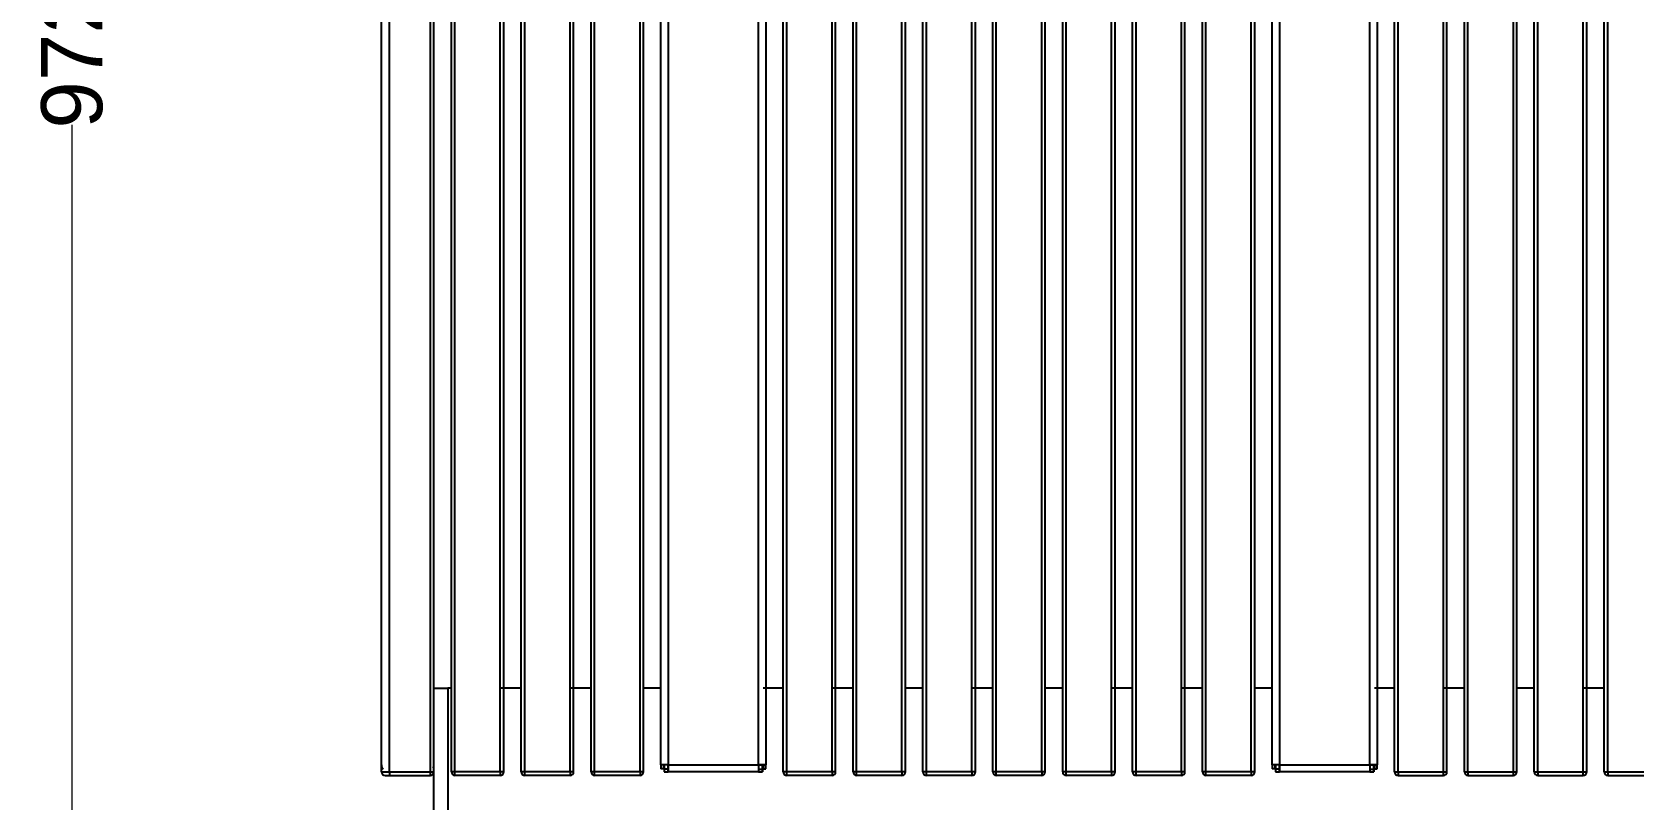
# Model space of a CAD drawing. Header units: millimetres. Extents: x 10366 to 18128, y 24546 to 29685.
# Drawn here: x 16051 to 16968, y 27725 to 28164 of the extents above; entities that cross this region are included whole.
import ezdxf

# ---------------------------------------------------------------- set-up
doc = ezdxf.new("R2010")
doc.units = ezdxf.units.MM
doc.header["$LTSCALE"] = 3
doc.layers.add('DomyÅ›lny', color=7, linetype='Continuous')
doc.styles.get("Standard").update_dxf_attribs({"font": 'arial.ttf'})
doc.dimstyles.new('MATEUSZ', dxfattribs={"dimtxt": 35, "dimasz": 16, "dimexe": 0.18, "dimexo": 0.0625, "dimgap": 0.09, "dimtad": 0, "dimdec": 0, "dimdsep": 46, "dimtxsty": 'Standard', "dimblk": 'DOT', "dimcen": 0.09, "dimse1": 1, "dimse2": 1, "dimadec": 0, "dimazin": 0, "dimtfac": 1, "dimtdec": 0, "dimtofl": 0, "dimtmove": 0, "dimatfit": 3, "dimfxl": 1, "dimtolj": 1, "dimtzin": 0, "dimlwd": 9, "dimlwe": 9, "dimarcsym": 0})

# ---------------------------------------------------------------- blocks, each defined once
blk = doc.blocks.new('_Dot')
at = {"color": 0, "linetype": 'ByBlock', "lineweight": -2}
blk.add_line((-0.5, 0), (-1, 0), dxfattribs=at)
at = {"color": 0, "linetype": 'ByBlock', "const_width": 0.5}
blk.add_lwpolyline([(-0.25, 0, 1), (0.25, 0, 1)], format="xyb", close=True, dxfattribs=at)
blk = doc.blocks.new('*D41')
at = {"color": 0, "lineweight": 9, "transparency": 16777216}
for p, q in [((16074, 28619.94), (16074, 28188.51)), ((16074, 27679.94), (16074, 28111.36))]:
    blk.add_line(p, q, dxfattribs=at)
at = {"layer": 'Defpoints', "color": 0, "transparency": 16777216}
for p in [(16261.06, 28635.94), (16074, 27663.94), (16289.15, 27663.94)]:
    blk.add_point(p, dxfattribs=at)
at = {"color": 0, "lineweight": 9, "transparency": 16777216, "xscale": 16, "yscale": 16, "zscale": 16}
for p, rotation in [((16074, 28635.94), 90), ((16074, 27663.94), 270)]:
    blk.add_blockref('_Dot', p, dxfattribs=dict(at, rotation=rotation))
at = {"color": 0, "transparency": 16777216, "insert": (16074, 28149.94), "char_height": 35, "attachment_point": 5, "rotation": 90}
blk.add_mtext('\\A1;972', dxfattribs=at)
blk = doc.blocks.new('*D43')
at = {"color": 0, "lineweight": 9, "transparency": 16777216}
for p, q in [((16267.13, 27502.97), (16919.3, 27502.97)), ((17666.13, 27502.97), (17013.95, 27502.97))]:
    blk.add_line(p, q, dxfattribs=at)
at = {"layer": 'Defpoints', "color": 0, "transparency": 16777216}
for p in [(16251.13, 27740.94), (17682.13, 27740.94), (17682.13, 27502.97)]:
    blk.add_point(p, dxfattribs=at)
at = {"color": 0, "lineweight": 9, "transparency": 16777216, "xscale": 16, "yscale": 16, "zscale": 16, "rotation": 180}
blk.add_blockref('_Dot', (16251.13, 27502.97), dxfattribs=at)
at = {"color": 0, "lineweight": 9, "transparency": 16777216, "xscale": 16, "yscale": 16, "zscale": 16}
blk.add_blockref('_Dot', (17682.13, 27502.97), dxfattribs=at)
at = {"color": 0, "transparency": 16777216, "insert": (16966.63, 27502.97), "char_height": 35, "attachment_point": 5}
blk.add_mtext('\\A1;1431', dxfattribs=at)

msp = doc.modelspace()

# ---------------------------------------------------------------- linework, layer by layer
at = {"layer": 'DomyÅ›lny'}
for p, q in [((16251.13, 27740.94), (16251.13, 28446.94)), ((16255.62, 27740.94), (16255.62, 28446.94)), ((16279.13, 27740.94), (16279.13, 28446.94)), ((16281.13, 27740.94), (16281.13, 28446.94)), ((16291.13, 27740.94), (16291.13, 28446.94)), ((16293.13, 27740.94), (16293.13, 28446.94)), ((16319.13, 27740.94), (16319.13, 28446.94)), ((16321.13, 27740.94), (16321.13, 28446.94)), ((16331.13, 27740.94), (16331.13, 28446.94)), ((16333.13, 27740.94), (16333.13, 28446.94)), ((16359.13, 27740.94), (16359.13, 28446.94)), ((16361.13, 27740.94), (16361.13, 28446.94)), ((16371.13, 27740.94), (16371.13, 28446.94)), ((16373.13, 27740.94), (16373.13, 28446.94)), ((16399.13, 27740.94), (16399.13, 28446.94)), ((16401.13, 27740.94), (16401.13, 28446.94)), ((16411.13, 27745.07), (16411.13, 28441.81)), ((16415.26, 28441.81), (16415.26, 27745.07)), ((16467, 27745.07), (16467, 28441.81)), ((16471.13, 28441.81), (16471.13, 27745.07)), ((16481.11, 27740.94), (16481.11, 28446.94)), ((16483.11, 27740.94), (16483.11, 28446.94)), ((16509.11, 27740.94), (16509.11, 28446.94)), ((16511.11, 27740.94), (16511.11, 28446.94)), ((16521.11, 27740.94), (16521.11, 28446.94)), ((16523.11, 27740.94), (16523.11, 28446.94)), ((16549.11, 27740.94), (16549.11, 28446.94)), ((16551.11, 27740.94), (16551.11, 28446.94)), ((16561.11, 27740.94), (16561.11, 28446.94)), ((16563.11, 27740.94), (16563.11, 28446.94)), ((16589.11, 27740.94), (16589.11, 28446.94)), ((16591.11, 27740.94), (16591.11, 28446.94)), ((16601.11, 27740.94), (16601.11, 28446.94)), ((16603.11, 27740.94), (16603.11, 28446.94)), ((16629.11, 27740.94), (16629.11, 28446.94)), ((16631.11, 27740.94), (16631.11, 28446.94)), ((16641.11, 27740.94), (16641.11, 28446.94)), ((16643.11, 27740.94), (16643.11, 28446.94)), ((16669.11, 27740.94), (16669.11, 28446.94)), ((16671.11, 27740.94), (16671.11, 28446.94)), ((16681.11, 27740.94), (16681.11, 28446.94)), ((16683.11, 27740.94), (16683.11, 28446.94)), ((16709.11, 27740.94), (16709.11, 28446.94)), ((16711.11, 27740.94), (16711.11, 28446.94)), ((16721.11, 27740.94), (16721.11, 28446.94)), ((16723.11, 27740.94), (16723.11, 28446.94)), ((16749.11, 27740.94), (16749.11, 28446.94)), ((16751.11, 27740.94), (16751.11, 28446.94)), ((16761.13, 27745.07), (16761.13, 28441.81)), ((16765.26, 28441.81), (16765.26, 27745.07)), ((16817, 27745.07), (16817, 28441.81)), ((16821.13, 28441.81), (16821.13, 27745.07)), ((16831.13, 27740.94), (16831.13, 28446.94)), ((16833.13, 27740.94), (16833.13, 28446.94)), ((16859.13, 27740.94), (16859.13, 28446.94)), ((16861.13, 27740.94), (16861.13, 28446.94)), ((16871.13, 27740.94), (16871.13, 28446.94)), ((16873.13, 27740.94), (16873.13, 28446.94)), ((16899.13, 27740.94), (16899.13, 28446.94)), ((16901.13, 27740.94), (16901.13, 28446.94)), ((16911.13, 27740.94), (16911.13, 28446.94)), ((16913.13, 27740.94), (16913.13, 28446.94)), ((16939.13, 27740.94), (16939.13, 28446.94)), ((16941.13, 27740.94), (16941.13, 28446.94)), ((16951.13, 27740.94), (16951.13, 28446.94)), ((16953.13, 27740.94), (16953.13, 28446.94)), ((16291.13, 27788.94), (16289.15, 27788.94)), ((16289.15, 27788.94), (16289.15, 27671.96)), ((16331.13, 27788.94), (16319.13, 27788.94)), ((16371.13, 27788.94), (16359.13, 27788.94)), ((16411.13, 27788.94), (16401.13, 27788.94)), ((16481.11, 27788.94), (16469.63, 27788.94)), ((16521.11, 27788.94), (16509.11, 27788.94)), ((16561.11, 27788.94), (16551.11, 27788.94)), ((16601.11, 27788.94), (16589.11, 27788.94)), ((16641.11, 27788.94), (16631.11, 27788.94)), ((16681.11, 27788.94), (16669.11, 27788.94)), ((16721.11, 27788.94), (16709.11, 27788.94)), ((16761.13, 27788.94), (16751.11, 27788.94)), ((16831.13, 27788.94), (16819.63, 27788.94)), ((16871.13, 27788.94), (16859.13, 27788.94)), ((16911.13, 27788.94), (16901.13, 27788.94)), ((16951.13, 27788.94), (16939.13, 27788.94)), ((16411.13, 27745.07), (16411.13, 27742.79)), ((16412.63, 27745.07), (16411.13, 27745.07)), ((16412.63, 27745.07), (16412.63, 27742.79)), ((16415.26, 27745.07), (16467, 27745.07)), ((16469.63, 27745.07), (16471.13, 27745.07)), ((16469.63, 27745.07), (16469.63, 27742.79)), ((16471.13, 27742.79), (16471.13, 27745.07)), ((16761.13, 27745.07), (16761.13, 27742.79)), ((16762.63, 27745.07), (16761.13, 27745.07)), ((16762.63, 27745.07), (16762.63, 27742.79)), ((16765.26, 27745.07), (16817, 27745.07)), ((16819.63, 27745.07), (16821.13, 27745.07)), ((16819.63, 27745.07), (16819.63, 27742.79)), ((16821.13, 27742.79), (16821.13, 27745.07)), ((16255.62, 27740.94), (16279.13, 27740.94)), ((16255.62, 27738.94), (16279.13, 27738.94)), ((16281.13, 27671.96), (16281.13, 27740.94)), ((16319.13, 27740.94), (16293.13, 27740.94)), ((16319.13, 27738.94), (16293.13, 27738.94)), ((16359.13, 27740.94), (16333.13, 27740.94)), ((16359.13, 27738.94), (16333.13, 27738.94)), ((16399.13, 27740.94), (16373.13, 27740.94)), ((16399.13, 27738.94), (16373.13, 27738.94)), ((16412.63, 27742.79), (16411.13, 27742.79)), ((16415.26, 27742.44), (16412.98, 27742.44)), ((16412.98, 27742.44), (16412.98, 27740.94)), ((16412.98, 27740.94), (16415.26, 27740.94)), ((16415.26, 27742.44), (16415.26, 27740.94)), ((16467, 27740.94), (16415.26, 27740.94)), ((16467, 27742.44), (16469.28, 27742.44)), ((16467, 27742.44), (16467, 27740.94)), ((16467, 27740.94), (16469.28, 27740.94)), ((16469.28, 27742.44), (16469.28, 27740.94)), ((16469.63, 27742.79), (16471.13, 27742.79)), ((16509.11, 27740.94), (16483.11, 27740.94)), ((16509.11, 27738.94), (16483.11, 27738.94)), ((16549.11, 27740.94), (16523.11, 27740.94)), ((16549.11, 27738.94), (16523.11, 27738.94)), ((16589.11, 27740.94), (16563.11, 27740.94)), ((16589.11, 27738.94), (16563.11, 27738.94)), ((16629.11, 27740.94), (16603.11, 27740.94)), ((16629.11, 27738.94), (16603.11, 27738.94)), ((16669.11, 27740.94), (16643.11, 27740.94)), ((16669.11, 27738.94), (16643.11, 27738.94)), ((16709.11, 27740.94), (16683.11, 27740.94)), ((16709.11, 27738.94), (16683.11, 27738.94)), ((16749.11, 27740.94), (16723.11, 27740.94)), ((16749.11, 27738.94), (16723.11, 27738.94)), ((16762.63, 27742.79), (16761.13, 27742.79)), ((16765.26, 27742.44), (16762.98, 27742.44)), ((16762.98, 27742.44), (16762.98, 27740.94)), ((16762.98, 27740.94), (16765.26, 27740.94)), ((16765.26, 27742.44), (16765.26, 27740.94)), ((16817, 27740.94), (16765.26, 27740.94)), ((16817, 27742.44), (16819.28, 27742.44)), ((16817, 27742.44), (16817, 27740.94)), ((16817, 27740.94), (16819.28, 27740.94)), ((16819.28, 27742.44), (16819.28, 27740.94)), ((16819.63, 27742.79), (16821.13, 27742.79)), ((16833.13, 27740.94), (16859.13, 27740.94)), ((16833.13, 27738.94), (16859.13, 27738.94)), ((16873.13, 27740.94), (16899.13, 27740.94)), ((16873.13, 27738.94), (16899.13, 27738.94)), ((16913.13, 27740.94), (16939.13, 27740.94)), ((16913.13, 27738.94), (16939.13, 27738.94)), ((16953.13, 27740.94), (16979.13, 27740.94)), ((16953.13, 27738.94), (16979.13, 27738.94))]:
    msp.add_line(p, q, dxfattribs=at)
for points in [[(16281.13, 27788.94, 0), (16281.13, 27788.94, 0), (16281.13, 27788.94, 0), (16281.13, 27788.94, 0), (16281.13, 27788.94, 0), (16281.13, 27788.94, 0), (16281.13, 27788.94, 0), (16281.13, 27788.94, 0), (16281.13, 27788.94, 0), (16281.13, 27788.94, 0), (16281.13, 27788.94, 0), (16281.13, 27788.94, 0), (16281.13, 27788.94, 0), (16281.15, 27788.94, 0), (16281.19, 27788.94, 0), (16281.39, 27788.94, 0), (16283.41, 27788.94, 0), (16289.15, 27788.94, 0)], [(16415.26, 27745.07, 0), (16411.13, 27745.07, 0)], [(16415.26, 27745.07, 0), (16412.63, 27745.07, 0)], [(16412.98, 27745.07, 0), (16412.98, 27740.94, 0)], [(16412.98, 27745.07, 0), (16412.98, 27742.44, 0)], [(16415.26, 27740.94, 0), (16415.26, 27740.94, 0), (16415.26, 27740.94, 0), (16415.26, 27740.94, 0), (16415.26, 27740.94, 0), (16415.26, 27740.94, 0), (16415.26, 27740.94, 0), (16415.26, 27740.94, 0), (16415.26, 27740.94, 0), (16415.26, 27740.94, 0), (16415.26, 27740.94, 0), (16415.26, 27740.94, 0), (16415.26, 27740.94, 0), (16415.26, 27740.95, 0), (16415.26, 27740.97, 0), (16415.26, 27741.07, 0), (16415.26, 27742.11, 0), (16415.26, 27745.07, 0)], [(16415.26, 27745.07, 0), (16415.26, 27742.44, 0)], [(16467, 27745.07, 0), (16467, 27740.94, 0)], [(16467, 27745.07, 0), (16467, 27742.44, 0)], [(16471.13, 27745.07, 0), (16471.13, 27745.07, 0), (16471.13, 27745.07, 0), (16471.13, 27745.07, 0), (16471.13, 27745.07, 0), (16471.13, 27745.07, 0), (16471.13, 27745.07, 0), (16471.13, 27745.07, 0), (16471.13, 27745.07, 0), (16471.13, 27745.07, 0), (16471.13, 27745.07, 0), (16471.13, 27745.07, 0), (16471.12, 27745.07, 0), (16471.1, 27745.07, 0), (16471.01, 27745.07, 0), (16470.62, 27745.07, 0), (16467, 27745.07, 0)], [(16467, 27745.07, 0), (16469.63, 27745.07, 0)], [(16469.28, 27745.07, 0), (16469.28, 27742.44, 0)], [(16469.28, 27740.94, 0), (16469.28, 27740.94, 0), (16469.28, 27740.94, 0), (16469.28, 27740.94, 0), (16469.28, 27740.94, 0), (16469.28, 27740.94, 0), (16469.28, 27740.94, 0), (16469.28, 27740.94, 0), (16469.28, 27740.94, 0), (16469.28, 27740.94, 0), (16469.28, 27740.94, 0), (16469.28, 27740.94, 0), (16469.28, 27740.94, 0), (16469.28, 27740.95, 0), (16469.28, 27740.97, 0), (16469.28, 27741.06, 0), (16469.28, 27741.45, 0), (16469.28, 27745.07, 0)], [(16765.26, 27745.07, 0), (16761.13, 27745.07, 0)], [(16765.26, 27745.07, 0), (16762.63, 27745.07, 0)], [(16762.98, 27745.07, 0), (16762.98, 27740.94, 0)], [(16762.98, 27745.07, 0), (16762.98, 27742.44, 0)], [(16765.26, 27740.94, 0), (16765.26, 27740.94, 0), (16765.26, 27740.94, 0), (16765.26, 27740.94, 0), (16765.26, 27740.94, 0), (16765.26, 27740.94, 0), (16765.26, 27740.94, 0), (16765.26, 27740.94, 0), (16765.26, 27740.94, 0), (16765.26, 27740.94, 0), (16765.26, 27740.94, 0), (16765.26, 27740.94, 0), (16765.26, 27740.94, 0), (16765.26, 27740.95, 0), (16765.26, 27740.97, 0), (16765.26, 27741.07, 0), (16765.26, 27742.11, 0), (16765.26, 27745.07, 0)], [(16765.26, 27745.07, 0), (16765.26, 27742.44, 0)], [(16817, 27745.07, 0), (16817, 27740.94, 0)], [(16817, 27745.07, 0), (16817, 27742.44, 0)], [(16821.13, 27745.07, 0), (16821.13, 27745.07, 0), (16821.13, 27745.07, 0), (16821.13, 27745.07, 0), (16821.13, 27745.07, 0), (16821.13, 27745.07, 0), (16821.13, 27745.07, 0), (16821.13, 27745.07, 0), (16821.13, 27745.07, 0), (16821.13, 27745.07, 0), (16821.13, 27745.07, 0), (16821.13, 27745.07, 0), (16821.12, 27745.07, 0), (16821.1, 27745.07, 0), (16821.01, 27745.07, 0), (16820.62, 27745.07, 0), (16817, 27745.07, 0)], [(16817, 27745.07, 0), (16819.63, 27745.07, 0)], [(16819.28, 27745.07, 0), (16819.28, 27742.44, 0)], [(16819.28, 27740.94, 0), (16819.28, 27740.94, 0), (16819.28, 27740.94, 0), (16819.28, 27740.94, 0), (16819.28, 27740.94, 0), (16819.28, 27740.94, 0), (16819.28, 27740.94, 0), (16819.28, 27740.94, 0), (16819.28, 27740.94, 0), (16819.28, 27740.94, 0), (16819.28, 27740.94, 0), (16819.28, 27740.94, 0), (16819.28, 27740.94, 0), (16819.28, 27740.95, 0), (16819.28, 27740.97, 0), (16819.28, 27741.06, 0), (16819.28, 27741.45, 0), (16819.28, 27745.07, 0)], [(16251.13, 27740.94, 0), (16251.13, 27740.94, 0), (16251.13, 27740.94, 0), (16251.13, 27740.94, 0), (16251.13, 27740.94, 0), (16251.13, 27740.94, 0), (16251.13, 27740.94, 0), (16251.13, 27740.94, 0), (16251.13, 27740.94, 0), (16251.13, 27740.94, 0), (16251.13, 27740.94, 0), (16251.13, 27740.94, 0), (16251.13, 27740.94, 0), (16251.14, 27740.94, 0), (16251.16, 27740.94, 0), (16251.26, 27740.94, 0), (16251.68, 27740.94, 0), (16255.62, 27740.94, 0)], [(16253.13, 27738.94, 0), (16253.13, 27738.94, 0), (16253.13, 27738.94, 0), (16253.13, 27738.94, 0), (16253.13, 27738.94, 0), (16253.13, 27738.94, 0), (16253.13, 27738.94, 0), (16253.13, 27738.94, 0), (16253.13, 27738.94, 0), (16253.13, 27738.94, 0), (16253.13, 27738.94, 0), (16253.13, 27738.94, 0), (16253.13, 27738.94, 0), (16253.13, 27738.94, 0), (16253.15, 27738.94, 0), (16253.2, 27738.94, 0), (16253.44, 27738.94, 0), (16255.62, 27738.94, 0)], [(16255.62, 27740.94, 0), (16255.62, 27738.94, 0)], [(16279.13, 27740.94, 0), (16281.13, 27740.94, 0)], [(16279.13, 27738.94, 0), (16279.13, 27738.94, 0), (16279.13, 27738.94, 0), (16279.13, 27738.94, 0), (16279.13, 27738.94, 0), (16279.13, 27738.94, 0), (16279.13, 27738.94, 0), (16279.13, 27738.94, 0), (16279.13, 27738.94, 0), (16279.13, 27738.94, 0), (16279.13, 27738.94, 0), (16279.13, 27738.94, 0), (16279.13, 27738.94, 0), (16279.13, 27738.94, 0), (16279.13, 27738.95, 0), (16279.13, 27739, 0), (16279.13, 27739.19, 0), (16279.13, 27740.94, 0)], [(16293.13, 27740.94, 0), (16291.13, 27740.94, 0)], [(16293.13, 27738.94, 0), (16293.13, 27738.94, 0), (16293.13, 27738.94, 0), (16293.13, 27738.94, 0), (16293.13, 27738.94, 0), (16293.13, 27738.94, 0), (16293.13, 27738.94, 0), (16293.13, 27738.94, 0), (16293.13, 27738.94, 0), (16293.13, 27738.94, 0), (16293.13, 27738.94, 0), (16293.13, 27738.94, 0), (16293.13, 27738.94, 0), (16293.13, 27738.94, 0), (16293.13, 27738.95, 0), (16293.13, 27739, 0), (16293.13, 27739.19, 0), (16293.13, 27740.94, 0)], [(16319.13, 27740.94, 0), (16319.13, 27738.94, 0)], [(16321.13, 27740.94, 0), (16321.13, 27740.94, 0), (16321.13, 27740.94, 0), (16321.13, 27740.94, 0), (16321.13, 27740.94, 0), (16321.13, 27740.94, 0), (16321.13, 27740.94, 0), (16321.13, 27740.94, 0), (16321.13, 27740.94, 0), (16321.13, 27740.94, 0), (16321.13, 27740.94, 0), (16321.13, 27740.94, 0), (16321.13, 27740.94, 0), (16321.13, 27740.94, 0), (16321.12, 27740.94, 0), (16321.07, 27740.94, 0), (16320.88, 27740.94, 0), (16319.13, 27740.94, 0)], [(16333.13, 27740.94, 0), (16331.13, 27740.94, 0)], [(16333.13, 27738.94, 0), (16333.13, 27738.94, 0), (16333.13, 27738.94, 0), (16333.13, 27738.94, 0), (16333.13, 27738.94, 0), (16333.13, 27738.94, 0), (16333.13, 27738.94, 0), (16333.13, 27738.94, 0), (16333.13, 27738.94, 0), (16333.13, 27738.94, 0), (16333.13, 27738.94, 0), (16333.13, 27738.94, 0), (16333.13, 27738.94, 0), (16333.13, 27738.94, 0), (16333.13, 27738.95, 0), (16333.13, 27739, 0), (16333.13, 27739.19, 0), (16333.13, 27740.94, 0)], [(16361.13, 27740.94, 0), (16361.13, 27740.94, 0), (16361.13, 27740.94, 0), (16361.13, 27740.94, 0), (16361.13, 27740.94, 0), (16361.13, 27740.94, 0), (16361.13, 27740.94, 0), (16361.13, 27740.94, 0), (16361.13, 27740.94, 0), (16361.13, 27740.94, 0), (16361.13, 27740.94, 0), (16361.13, 27740.94, 0), (16361.13, 27740.94, 0), (16361.13, 27740.94, 0), (16361.12, 27740.94, 0), (16361.07, 27740.94, 0), (16360.88, 27740.94, 0), (16359.13, 27740.94, 0)], [(16359.13, 27740.94, 0), (16359.13, 27738.94, 0)], [(16373.13, 27740.94, 0), (16371.13, 27740.94, 0)], [(16373.13, 27738.94, 0), (16373.13, 27738.94, 0), (16373.13, 27738.94, 0), (16373.13, 27738.94, 0), (16373.13, 27738.94, 0), (16373.13, 27738.94, 0), (16373.13, 27738.94, 0), (16373.13, 27738.94, 0), (16373.13, 27738.94, 0), (16373.13, 27738.94, 0), (16373.13, 27738.94, 0), (16373.13, 27738.94, 0), (16373.13, 27738.94, 0), (16373.13, 27738.94, 0), (16373.13, 27738.95, 0), (16373.13, 27739, 0), (16373.13, 27739.19, 0), (16373.13, 27740.94, 0)], [(16401.13, 27740.94, 0), (16401.13, 27740.94, 0), (16401.13, 27740.94, 0), (16401.13, 27740.94, 0), (16401.13, 27740.94, 0), (16401.13, 27740.94, 0), (16401.13, 27740.94, 0), (16401.13, 27740.94, 0), (16401.13, 27740.94, 0), (16401.13, 27740.94, 0), (16401.13, 27740.94, 0), (16401.13, 27740.94, 0), (16401.13, 27740.94, 0), (16401.13, 27740.94, 0), (16401.12, 27740.94, 0), (16401.07, 27740.94, 0), (16400.88, 27740.94, 0), (16399.13, 27740.94, 0)], [(16399.13, 27740.94, 0), (16399.13, 27738.94, 0)], [(16483.11, 27740.94, 0), (16481.11, 27740.94, 0)], [(16483.11, 27738.94, 0), (16483.11, 27738.94, 0), (16483.11, 27738.94, 0), (16483.11, 27738.94, 0), (16483.11, 27738.94, 0), (16483.11, 27738.94, 0), (16483.11, 27738.94, 0), (16483.11, 27738.94, 0), (16483.11, 27738.94, 0), (16483.11, 27738.94, 0), (16483.11, 27738.94, 0), (16483.11, 27738.94, 0), (16483.11, 27738.94, 0), (16483.11, 27738.94, 0), (16483.11, 27738.95, 0), (16483.11, 27739, 0), (16483.11, 27739.19, 0), (16483.11, 27740.94, 0)], [(16509.11, 27740.94, 0), (16509.11, 27738.94, 0)], [(16511.11, 27740.94, 0), (16511.11, 27740.94, 0), (16511.11, 27740.94, 0), (16511.11, 27740.94, 0), (16511.11, 27740.94, 0), (16511.11, 27740.94, 0), (16511.11, 27740.94, 0), (16511.11, 27740.94, 0), (16511.11, 27740.94, 0), (16511.11, 27740.94, 0), (16511.11, 27740.94, 0), (16511.11, 27740.94, 0), (16511.11, 27740.94, 0), (16511.1, 27740.94, 0), (16511.09, 27740.94, 0), (16511.05, 27740.94, 0), (16510.86, 27740.94, 0), (16509.11, 27740.94, 0)], [(16523.11, 27740.94, 0), (16521.11, 27740.94, 0)], [(16523.11, 27738.94, 0), (16523.11, 27738.94, 0), (16523.11, 27738.94, 0), (16523.11, 27738.94, 0), (16523.11, 27738.94, 0), (16523.11, 27738.94, 0), (16523.11, 27738.94, 0), (16523.11, 27738.94, 0), (16523.11, 27738.94, 0), (16523.11, 27738.94, 0), (16523.11, 27738.94, 0), (16523.11, 27738.94, 0), (16523.11, 27738.94, 0), (16523.11, 27738.94, 0), (16523.11, 27738.95, 0), (16523.11, 27739, 0), (16523.11, 27739.19, 0), (16523.11, 27740.94, 0)], [(16551.11, 27740.94, 0), (16551.11, 27740.94, 0), (16551.11, 27740.94, 0), (16551.11, 27740.94, 0), (16551.11, 27740.94, 0), (16551.11, 27740.94, 0), (16551.11, 27740.94, 0), (16551.11, 27740.94, 0), (16551.11, 27740.94, 0), (16551.11, 27740.94, 0), (16551.11, 27740.94, 0), (16551.11, 27740.94, 0), (16551.11, 27740.94, 0), (16551.1, 27740.94, 0), (16551.09, 27740.94, 0), (16551.05, 27740.94, 0), (16550.86, 27740.94, 0), (16549.11, 27740.94, 0)], [(16549.11, 27740.94, 0), (16549.11, 27738.94, 0)], [(16563.11, 27740.94, 0), (16561.11, 27740.94, 0)], [(16563.11, 27738.94, 0), (16563.11, 27738.94, 0), (16563.11, 27738.94, 0), (16563.11, 27738.94, 0), (16563.11, 27738.94, 0), (16563.11, 27738.94, 0), (16563.11, 27738.94, 0), (16563.11, 27738.94, 0), (16563.11, 27738.94, 0), (16563.11, 27738.94, 0), (16563.11, 27738.94, 0), (16563.11, 27738.94, 0), (16563.11, 27738.94, 0), (16563.11, 27738.94, 0), (16563.11, 27738.95, 0), (16563.11, 27739, 0), (16563.11, 27739.19, 0), (16563.11, 27740.94, 0)], [(16589.11, 27740.94, 0), (16589.11, 27738.94, 0)], [(16591.11, 27740.94, 0), (16591.11, 27740.94, 0), (16591.11, 27740.94, 0), (16591.11, 27740.94, 0), (16591.11, 27740.94, 0), (16591.11, 27740.94, 0), (16591.11, 27740.94, 0), (16591.11, 27740.94, 0), (16591.11, 27740.94, 0), (16591.11, 27740.94, 0), (16591.11, 27740.94, 0), (16591.11, 27740.94, 0), (16591.11, 27740.94, 0), (16591.1, 27740.94, 0), (16591.09, 27740.94, 0), (16591.05, 27740.94, 0), (16590.86, 27740.94, 0), (16589.11, 27740.94, 0)], [(16603.11, 27740.94, 0), (16601.11, 27740.94, 0)], [(16603.11, 27738.94, 0), (16603.11, 27738.94, 0), (16603.11, 27738.94, 0), (16603.11, 27738.94, 0), (16603.11, 27738.94, 0), (16603.11, 27738.94, 0), (16603.11, 27738.94, 0), (16603.11, 27738.94, 0), (16603.11, 27738.94, 0), (16603.11, 27738.94, 0), (16603.11, 27738.94, 0), (16603.11, 27738.94, 0), (16603.11, 27738.94, 0), (16603.11, 27738.94, 0), (16603.11, 27738.95, 0), (16603.11, 27739, 0), (16603.11, 27739.19, 0), (16603.11, 27740.94, 0)], [(16629.11, 27740.94, 0), (16629.11, 27738.94, 0)], [(16631.11, 27740.94, 0), (16631.11, 27740.94, 0), (16631.11, 27740.94, 0), (16631.11, 27740.94, 0), (16631.11, 27740.94, 0), (16631.11, 27740.94, 0), (16631.11, 27740.94, 0), (16631.11, 27740.94, 0), (16631.11, 27740.94, 0), (16631.11, 27740.94, 0), (16631.11, 27740.94, 0), (16631.11, 27740.94, 0), (16631.11, 27740.94, 0), (16631.1, 27740.94, 0), (16631.09, 27740.94, 0), (16631.05, 27740.94, 0), (16630.86, 27740.94, 0), (16629.11, 27740.94, 0)], [(16643.11, 27740.94, 0), (16641.11, 27740.94, 0)], [(16643.11, 27738.94, 0), (16643.11, 27738.94, 0), (16643.11, 27738.94, 0), (16643.11, 27738.94, 0), (16643.11, 27738.94, 0), (16643.11, 27738.94, 0), (16643.11, 27738.94, 0), (16643.11, 27738.94, 0), (16643.11, 27738.94, 0), (16643.11, 27738.94, 0), (16643.11, 27738.94, 0), (16643.11, 27738.94, 0), (16643.11, 27738.94, 0), (16643.11, 27738.94, 0), (16643.11, 27738.95, 0), (16643.11, 27739, 0), (16643.11, 27739.19, 0), (16643.11, 27740.94, 0)], [(16669.11, 27740.94, 0), (16669.11, 27738.94, 0)], [(16671.11, 27740.94, 0), (16671.11, 27740.94, 0), (16671.11, 27740.94, 0), (16671.11, 27740.94, 0), (16671.11, 27740.94, 0), (16671.11, 27740.94, 0), (16671.11, 27740.94, 0), (16671.11, 27740.94, 0), (16671.11, 27740.94, 0), (16671.11, 27740.94, 0), (16671.11, 27740.94, 0), (16671.11, 27740.94, 0), (16671.11, 27740.94, 0), (16671.1, 27740.94, 0), (16671.09, 27740.94, 0), (16671.05, 27740.94, 0), (16670.86, 27740.94, 0), (16669.11, 27740.94, 0)], [(16683.11, 27740.94, 0), (16681.11, 27740.94, 0)], [(16683.11, 27738.94, 0), (16683.11, 27738.94, 0), (16683.11, 27738.94, 0), (16683.11, 27738.94, 0), (16683.11, 27738.94, 0), (16683.11, 27738.94, 0), (16683.11, 27738.94, 0), (16683.11, 27738.94, 0), (16683.11, 27738.94, 0), (16683.11, 27738.94, 0), (16683.11, 27738.94, 0), (16683.11, 27738.94, 0), (16683.11, 27738.94, 0), (16683.11, 27738.94, 0), (16683.11, 27738.95, 0), (16683.11, 27739, 0), (16683.11, 27739.19, 0), (16683.11, 27740.94, 0)], [(16709.11, 27740.94, 0), (16709.11, 27738.94, 0)], [(16711.11, 27740.94, 0), (16711.11, 27740.94, 0), (16711.11, 27740.94, 0), (16711.11, 27740.94, 0), (16711.11, 27740.94, 0), (16711.11, 27740.94, 0), (16711.11, 27740.94, 0), (16711.11, 27740.94, 0), (16711.11, 27740.94, 0), (16711.11, 27740.94, 0), (16711.11, 27740.94, 0), (16711.11, 27740.94, 0), (16711.11, 27740.94, 0), (16711.1, 27740.94, 0), (16711.09, 27740.94, 0), (16711.05, 27740.94, 0), (16710.86, 27740.94, 0), (16709.11, 27740.94, 0)], [(16723.11, 27740.94, 0), (16721.11, 27740.94, 0)], [(16723.11, 27738.94, 0), (16723.11, 27738.94, 0), (16723.11, 27738.94, 0), (16723.11, 27738.94, 0), (16723.11, 27738.94, 0), (16723.11, 27738.94, 0), (16723.11, 27738.94, 0), (16723.11, 27738.94, 0), (16723.11, 27738.94, 0), (16723.11, 27738.94, 0), (16723.11, 27738.94, 0), (16723.11, 27738.94, 0), (16723.11, 27738.94, 0), (16723.11, 27738.94, 0), (16723.11, 27738.95, 0), (16723.11, 27739, 0), (16723.11, 27739.19, 0), (16723.11, 27740.94, 0)], [(16751.11, 27740.94, 0), (16751.11, 27740.94, 0), (16751.11, 27740.94, 0), (16751.11, 27740.94, 0), (16751.11, 27740.94, 0), (16751.11, 27740.94, 0), (16751.11, 27740.94, 0), (16751.11, 27740.94, 0), (16751.11, 27740.94, 0), (16751.11, 27740.94, 0), (16751.11, 27740.94, 0), (16751.11, 27740.94, 0), (16751.11, 27740.94, 0), (16751.1, 27740.94, 0), (16751.09, 27740.94, 0), (16751.05, 27740.94, 0), (16750.86, 27740.94, 0), (16749.11, 27740.94, 0)], [(16749.11, 27740.94, 0), (16749.11, 27738.94, 0)], [(16831.13, 27740.94, 0), (16831.13, 27740.94, 0), (16831.13, 27740.94, 0), (16831.13, 27740.94, 0), (16831.13, 27740.94, 0), (16831.13, 27740.94, 0), (16831.13, 27740.94, 0), (16831.13, 27740.94, 0), (16831.13, 27740.94, 0), (16831.13, 27740.94, 0), (16831.13, 27740.94, 0), (16831.13, 27740.94, 0), (16831.13, 27740.94, 0), (16831.14, 27740.94, 0), (16831.19, 27740.94, 0), (16831.38, 27740.94, 0), (16833.13, 27740.94, 0)], [(16833.13, 27740.94, 0), (16833.13, 27738.94, 0)], [(16859.13, 27738.94, 0), (16859.13, 27738.94, 0), (16859.13, 27738.94, 0), (16859.13, 27738.94, 0), (16859.13, 27738.94, 0), (16859.13, 27738.94, 0), (16859.13, 27738.94, 0), (16859.13, 27738.94, 0), (16859.13, 27738.94, 0), (16859.13, 27738.94, 0), (16859.13, 27738.94, 0), (16859.13, 27738.94, 0), (16859.13, 27738.94, 0), (16859.13, 27738.94, 0), (16859.13, 27738.95, 0), (16859.13, 27739, 0), (16859.13, 27739.19, 0), (16859.13, 27740.94, 0)], [(16859.13, 27740.94, 0), (16861.13, 27740.94, 0)], [(16871.13, 27740.94, 0), (16871.13, 27740.94, 0), (16871.13, 27740.94, 0), (16871.13, 27740.94, 0), (16871.13, 27740.94, 0), (16871.13, 27740.94, 0), (16871.13, 27740.94, 0), (16871.13, 27740.94, 0), (16871.13, 27740.94, 0), (16871.13, 27740.94, 0), (16871.13, 27740.94, 0), (16871.13, 27740.94, 0), (16871.13, 27740.94, 0), (16871.14, 27740.94, 0), (16871.19, 27740.94, 0), (16871.38, 27740.94, 0), (16873.13, 27740.94, 0)], [(16873.13, 27740.94, 0), (16873.13, 27738.94, 0)], [(16899.13, 27740.94, 0), (16901.13, 27740.94, 0)], [(16899.13, 27738.94, 0), (16899.13, 27738.94, 0), (16899.13, 27738.94, 0), (16899.13, 27738.94, 0), (16899.13, 27738.94, 0), (16899.13, 27738.94, 0), (16899.13, 27738.94, 0), (16899.13, 27738.94, 0), (16899.13, 27738.94, 0), (16899.13, 27738.94, 0), (16899.13, 27738.94, 0), (16899.13, 27738.94, 0), (16899.13, 27738.94, 0), (16899.13, 27738.94, 0), (16899.13, 27738.95, 0), (16899.13, 27739, 0), (16899.13, 27739.19, 0), (16899.13, 27740.94, 0)], [(16911.13, 27740.94, 0), (16911.13, 27740.94, 0), (16911.13, 27740.94, 0), (16911.13, 27740.94, 0), (16911.13, 27740.94, 0), (16911.13, 27740.94, 0), (16911.13, 27740.94, 0), (16911.13, 27740.94, 0), (16911.13, 27740.94, 0), (16911.13, 27740.94, 0), (16911.13, 27740.94, 0), (16911.13, 27740.94, 0), (16911.13, 27740.94, 0), (16911.14, 27740.94, 0), (16911.19, 27740.94, 0), (16911.38, 27740.94, 0), (16913.13, 27740.94, 0)], [(16913.13, 27740.94, 0), (16913.13, 27738.94, 0)], [(16939.13, 27740.94, 0), (16941.13, 27740.94, 0)], [(16939.13, 27738.94, 0), (16939.13, 27738.94, 0), (16939.13, 27738.94, 0), (16939.13, 27738.94, 0), (16939.13, 27738.94, 0), (16939.13, 27738.94, 0), (16939.13, 27738.94, 0), (16939.13, 27738.94, 0), (16939.13, 27738.94, 0), (16939.13, 27738.94, 0), (16939.13, 27738.94, 0), (16939.13, 27738.94, 0), (16939.13, 27738.94, 0), (16939.13, 27738.94, 0), (16939.13, 27738.95, 0), (16939.13, 27739, 0), (16939.13, 27739.19, 0), (16939.13, 27740.94, 0)], [(16951.13, 27740.94, 0), (16951.13, 27740.94, 0), (16951.13, 27740.94, 0), (16951.13, 27740.94, 0), (16951.13, 27740.94, 0), (16951.13, 27740.94, 0), (16951.13, 27740.94, 0), (16951.13, 27740.94, 0), (16951.13, 27740.94, 0), (16951.13, 27740.94, 0), (16951.13, 27740.94, 0), (16951.13, 27740.94, 0), (16951.13, 27740.94, 0), (16951.14, 27740.94, 0), (16951.19, 27740.94, 0), (16951.38, 27740.94, 0), (16953.13, 27740.94, 0)], [(16953.13, 27740.94, 0), (16953.13, 27738.94, 0)]]:
    msp.add_polyline3d(points, dxfattribs=at)
for centre, radius, start, end in [((16255.26, 27745.07), 4.13, 180, 217.54173), ((16279.13, 27744.79), 2, 315, 0), ((16253.13, 27740.94), 2, 180, 270), ((16279.13, 27740.94), 2, 270, 0), ((16293.13, 27740.94), 2, 180, 270), ((16319.13, 27740.94), 2, 270, 0), ((16333.13, 27740.94), 2, 180, 270), ((16359.13, 27740.94), 2, 270, 0), ((16373.13, 27740.94), 2, 180, 270), ((16399.13, 27740.94), 2, 270, 0), ((16483.11, 27740.94), 2, 180, 270), ((16509.11, 27740.94), 2, 270, 0), ((16523.11, 27740.94), 2, 180, 270), ((16549.11, 27740.94), 2, 270, 0), ((16563.11, 27740.94), 2, 180, 270), ((16589.11, 27740.94), 2, 270, 0), ((16603.11, 27740.94), 2, 180, 270), ((16629.11, 27740.94), 2, 270, 0), ((16643.11, 27740.94), 2, 180, 270), ((16669.11, 27740.94), 2, 270, 0), ((16683.11, 27740.94), 2, 180, 270), ((16709.11, 27740.94), 2, 270, 0), ((16723.11, 27740.94), 2, 180, 270), ((16749.11, 27740.94), 2, 270, 0), ((16833.13, 27740.94), 2, 180, 270), ((16859.13, 27740.94), 2, 270, 0), ((16873.13, 27740.94), 2, 180, 270), ((16899.13, 27740.94), 2, 270, 0), ((16913.13, 27740.94), 2, 180, 270), ((16939.13, 27740.94), 2, 270, 0), ((16953.13, 27740.94), 2, 180, 270)]:
    msp.add_arc(centre, radius, start, end, dxfattribs=at)

# ---------------------------------------------------------------- dimensions: what is measured, and where the dimension line sits
dim = msp.add_linear_dim(base=(16074, 27663.94), p1=(16261.06, 28635.94), p2=(16289.15, 27663.94), angle=90, dimstyle='MATEUSZ')
dim.commit()
dim.dimension.update_dxf_attribs({"geometry": '*D41', "text_midpoint": (16074, 28149.94)})
dim = msp.add_linear_dim(base=(17682.13, 27502.97), p1=(16251.13, 27740.94), p2=(17682.13, 27740.94), dimstyle='MATEUSZ')
dim.commit()
dim.dimension.update_dxf_attribs({"geometry": '*D43', "text_midpoint": (16966.63, 27502.97)})

doc.saveas('drawing.dxf')
